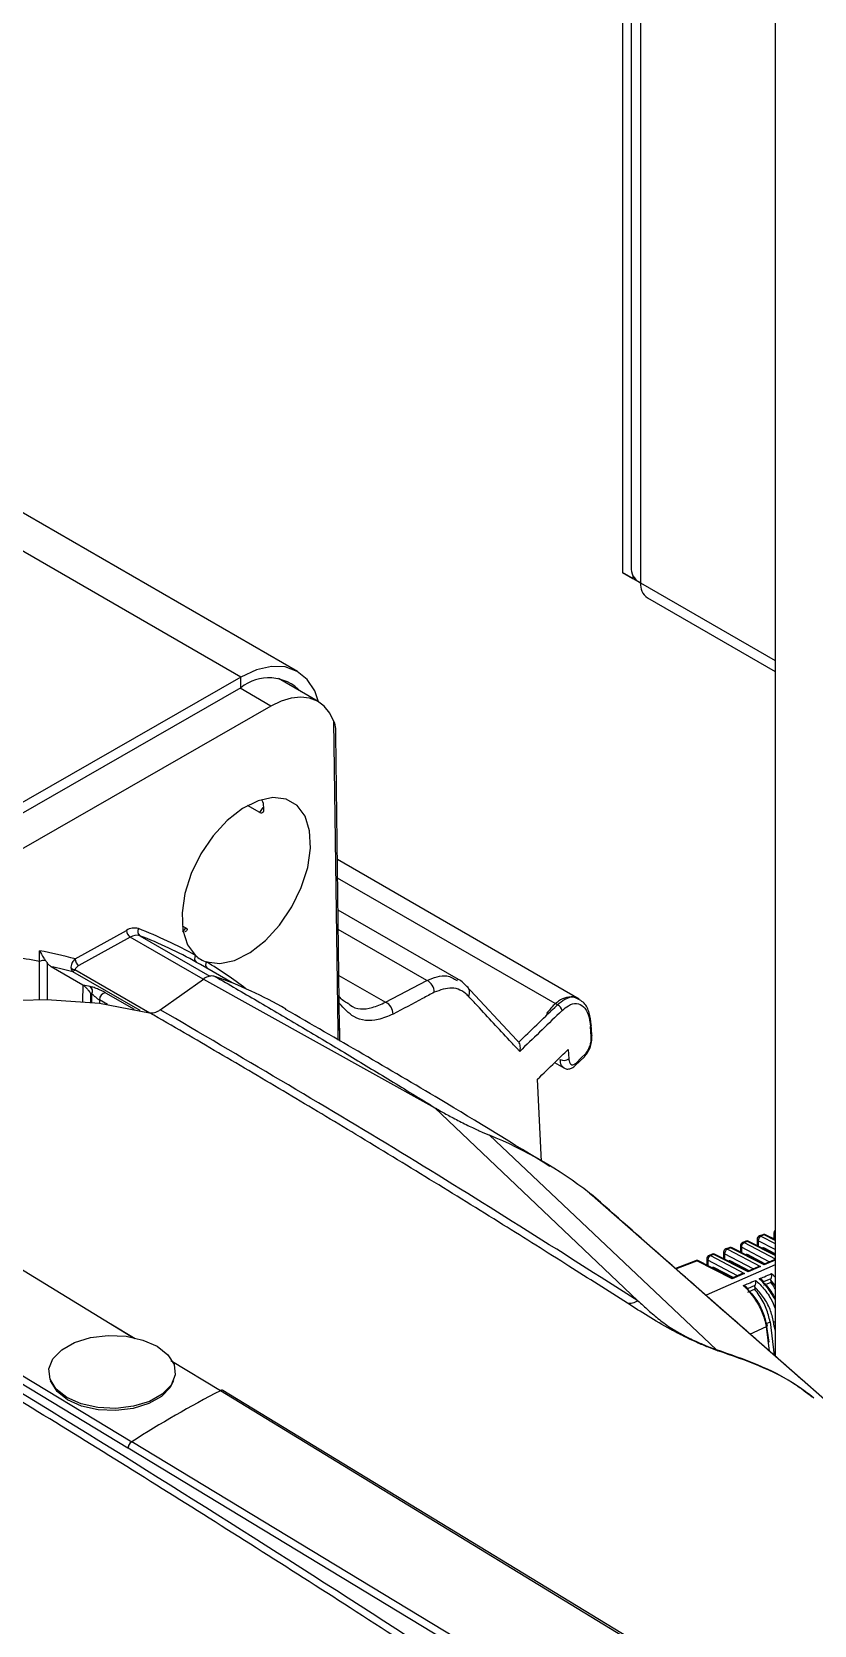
# Model space of a CAD drawing. Extents: x 7 to 135, y 3 to 97.
# Drawn here: x 98.612 to 100.761, y 11.696 to 16.074 of the extents above; entities that cross this region are included whole.
import ezdxf

# ---------------------------------------------------------------- set-up
doc = ezdxf.new("R2010")
doc.units = 0
doc.header["$MEASUREMENT"] = 0
doc.layers.add('OBJECT', color=7, linetype='CONTINUOUS')

msp = doc.modelspace()

# ---------------------------------------------------------------- linework, layer by layer
at = {"layer": 'OBJECT'}
for p, q in [((100.2841, 18.2631), (100.2841, 14.5598)), ((100.6532, 18.2719), (100.6532, 12.4351)), ((100.2346, 18.2345), (100.2346, 14.5884)), ((100.2577, 18.2479), (100.2577, 14.5966)), ((99.1861, 14.301), (97.8426, 15.0766)), ((99.342, 14.3162), (97.9985, 15.0918)), ((100.2346, 14.5884), (100.2629, 14.5721)), ((100.2841, 14.5598), (100.2346, 14.5884)), ((100.2629, 14.5793), (100.2629, 14.5721)), ((100.2629, 14.5721), (100.2841, 14.5598)), ((100.2841, 14.5598), (100.6532, 14.3468)), ((100.3027, 14.5186), (100.6532, 14.3163)), ((99.1861, 14.301), (98.5458, 13.9332)), ((99.186, 14.2716), (99.1861, 14.301)), ((99.3983, 14.234), (99.2893, 14.2969)), ((99.186, 14.2716), (98.5754, 13.9208)), ((99.2687, 14.2214), (99.1839, 14.2703)), ((99.2687, 14.2214), (98.5334, 13.799)), ((99.453, 13.3297), (99.4419, 14.1788)), ((99.4574, 13.3361), (99.4468, 14.142)), ((99.2385, 13.9286), (99.2047, 13.9482)), ((99.2385, 13.9286), (99.2478, 13.9431)), ((100.1156, 13.4161), (99.4513, 13.7996)), ((100.0554, 13.4004), (99.452, 13.7488)), ((99.7841, 13.4697), (99.4531, 13.6607)), ((99.0254, 13.6175), (99.035, 13.612)), ((98.7308, 13.5268), (98.872, 13.605)), ((98.8824, 13.5865), (98.7412, 13.5083)), ((99.0829, 13.4707), (98.8824, 13.5865)), ((98.9087, 13.5904), (99.1013, 13.4791)), ((99.0271, 13.5997), (99.035, 13.612)), ((99.6967, 13.4676), (99.4538, 13.6078)), ((98.6334, 13.5197), (98.6335, 13.5491)), ((98.6332, 13.4159), (98.6334, 13.5197)), ((98.6546, 13.5154), (98.6544, 13.4155)), ((98.7525, 13.4549), (98.6652, 13.5053)), ((98.9093, 13.3849), (98.7247, 13.4915)), ((98.7306, 13.4973), (98.936, 13.3787)), ((99.0753, 13.5109), (99.0646, 13.517)), ((99.1623, 13.4607), (99.0753, 13.5109)), ((98.7519, 13.4097), (98.7527, 13.4548)), ((98.7527, 13.4548), (98.7525, 13.4549)), ((98.9648, 13.387), (99.0834, 13.4711)), ((99.0834, 13.4711), (99.7193, 13.1177)), ((99.4555, 13.4815), (99.5836, 13.4075)), ((99.5836, 13.4075), (99.6967, 13.4676)), ((99.8036, 13.4539), (99.944, 13.3029)), ((98.7735, 13.4316), (98.7731, 13.4075)), ((98.7766, 13.4071), (98.777, 13.4308)), ((98.7979, 13.414), (98.7977, 13.4045)), ((98.8196, 13.4015), (98.7979, 13.414)), ((98.8146, 13.4336), (98.893, 13.3884)), ((99.4538, 13.3034), (99.453, 13.3297)), ((99.4582, 13.3008), (99.4576, 13.3362)), ((100.1486, 13.3133), (100.1467, 13.3408)), ((100.1497, 13.3183), (100.1479, 13.3458)), ((100.1487, 13.3459), (100.1487, 13.3453)), ((100.1503, 13.3115), (100.1504, 13.3176)), ((100.0851, 13.2777), (100.0866, 13.2524)), ((100.0478, 13.2416), (100.0729, 13.2271)), ((100.1044, 13.2333), (100.1296, 13.258)), ((100.0122, 12.9704), (100.001, 13.1961)), ((99.7193, 13.1177), (100.2766, 12.5873)), ((100.4918, 12.4533), (99.8689, 13.0421)), ((98.1475, 12.9398), (98.884, 12.4904)), ((100.1439, 12.8833), (100.1519, 12.8764)), ((100.7294, 12.368), (100.1439, 12.8833)), ((98.8761, 12.1824), (97.8836, 12.7837)), ((97.9006, 12.7973), (98.8866, 12.1999)), ((100.5731, 12.7509), (100.5644, 12.7475)), ((100.5772, 12.7504), (100.5685, 12.747)), ((100.5685, 12.747), (100.6532, 12.7026)), ((100.6532, 12.7118), (100.5772, 12.7504)), ((100.6532, 12.7139), (100.5812, 12.7505)), ((100.6041, 12.756), (100.6041, 12.7389)), ((100.6532, 12.7278), (100.607, 12.752)), ((100.607, 12.752), (100.607, 12.7374)), ((100.6193, 12.7687), (100.6105, 12.7654)), ((100.6234, 12.7682), (100.6146, 12.7648)), ((100.6146, 12.7648), (100.6532, 12.7446)), ((100.6532, 12.7531), (100.6234, 12.7682)), ((100.6532, 12.7552), (100.6274, 12.7683)), ((100.6503, 12.7739), (100.6502, 12.7567)), ((100.6532, 12.7715), (100.6531, 12.7698)), ((100.6532, 12.7698), (100.6531, 12.7698)), ((100.6531, 12.7698), (100.6531, 12.7553)), ((100.4346, 12.6974), (100.3795, 12.6761)), ((100.3811, 12.6746), (100.4387, 12.6969)), ((100.5357, 12.6476), (100.4387, 12.6969)), ((100.5355, 12.6498), (100.4427, 12.697)), ((100.4657, 12.7026), (100.4657, 12.6853)), ((100.5497, 12.656), (100.4686, 12.6985)), ((100.4686, 12.6985), (100.4686, 12.6838)), ((100.4808, 12.7152), (100.4721, 12.7119)), ((100.4849, 12.7147), (100.4762, 12.7114)), ((100.4762, 12.7114), (100.5697, 12.6624)), ((100.5795, 12.6666), (100.4849, 12.7147)), ((100.5793, 12.6689), (100.4889, 12.7148)), ((100.5119, 12.7204), (100.5119, 12.7032)), ((100.5935, 12.675), (100.5147, 12.7163)), ((100.5147, 12.7163), (100.5147, 12.7017)), ((100.5269, 12.7331), (100.5183, 12.7297)), ((100.531, 12.7325), (100.5224, 12.7292)), ((100.5224, 12.7292), (100.6135, 12.6814)), ((100.5275, 12.6967), (100.5258, 12.6961)), ((100.5315, 12.6962), (100.5282, 12.6949)), ((100.6233, 12.6857), (100.531, 12.7325)), ((100.5817, 12.6699), (100.5315, 12.6962)), ((100.6232, 12.6879), (100.5351, 12.7327)), ((100.558, 12.7382), (100.558, 12.721)), ((100.6373, 12.694), (100.5609, 12.7342)), ((100.5609, 12.7342), (100.5609, 12.7196)), ((100.5736, 12.7145), (100.572, 12.7139)), ((100.5777, 12.714), (100.5743, 12.7127)), ((100.6255, 12.6889), (100.5777, 12.714)), ((100.6197, 12.7324), (100.6181, 12.7317)), ((100.6238, 12.7318), (100.6205, 12.7306)), ((100.6486, 12.6989), (100.6232, 12.6879)), ((100.6532, 12.6986), (100.6233, 12.6857)), ((100.6532, 12.7164), (100.6238, 12.7318)), ((100.6532, 12.6864), (100.4639, 12.6027)), ((100.4813, 12.6789), (100.4796, 12.6782)), ((100.4854, 12.6784), (100.482, 12.677)), ((100.5378, 12.6509), (100.4854, 12.6784)), ((100.5609, 12.6609), (100.5355, 12.6498)), ((100.5697, 12.6624), (100.5357, 12.6476)), ((100.6048, 12.6799), (100.5793, 12.6689)), ((100.6135, 12.6814), (100.5795, 12.6666)), ((100.598, 12.629), (100.5775, 12.6202)), ((100.5975, 12.6188), (100.5775, 12.6101)), ((100.5975, 12.6254), (100.5975, 12.6188)), ((100.6419, 12.6477), (100.6213, 12.6389)), ((100.6413, 12.6378), (100.6214, 12.6291)), ((100.6413, 12.644), (100.6413, 12.6378)), ((100.6532, 12.6296), (100.6413, 12.644)), ((100.2766, 12.5873), (100.2766, 12.5873)), ((100.4639, 12.6027), (100.4632, 12.6023)), ((98.8287, 12.5241), (98.8955, 12.4834)), ((100.6278, 12.5238), (100.6397, 12.5295)), ((100.6397, 12.5295), (100.6508, 12.4372)), ((100.5842, 12.4958), (100.6294, 12.5162)), ((100.6378, 12.4487), (100.6294, 12.5162)), ((100.4918, 12.4533), (100.4964, 12.4497)), ((98.9938, 12.4234), (99.1299, 12.3403)), ((98.9938, 12.4234), (99.1299, 12.3403)), ((98.6648, 12.3644), (98.6637, 12.3675)), ((100.8355, 12.2748), (100.7274, 12.3698)), ((99.1299, 12.3403), (102.1244, 10.5148)), ((98.8763, 12.1823), (98.8761, 12.1824)), ((101.8818, 10.3631), (98.8763, 12.1823)), ((101.8921, 10.3807), (98.8866, 12.1999))]:
    msp.add_line(p, q, dxfattribs=at)
at = {"layer": 'OBJECT', "flags": 128}
for points in [[(99.3998, 14.2331), (99.3891, 14.2629), (99.3685, 14.2945), (99.3411, 14.3167), (99.3078, 14.3288), (99.2699, 14.3301), (99.2288, 14.3207), (99.1861, 14.301)], [(99.4419, 14.1788), (99.4306, 14.2022), (99.4154, 14.2211), (99.3967, 14.2348), (99.375, 14.2433), (99.3507, 14.2461), (99.3245, 14.2434), (99.2969, 14.235), (99.2687, 14.2214)], [(99.0919, 13.5184), (99.1283, 13.5139), (99.169, 13.5227), (99.2115, 13.5442), (99.2534, 13.5772), (99.2923, 13.6198), (99.3259, 13.6694), (99.3522, 13.7233), (99.3697, 13.7782), (99.3775, 13.8311), (99.375, 13.8787), (99.3624, 13.9185), (99.3405, 13.948), (99.3104, 13.9655), (99.274, 13.97), (99.2334, 13.9613), (99.1909, 13.9399), (99.149, 13.907), (99.1101, 13.8645), (99.0765, 13.8149), (99.0501, 13.761), (99.0325, 13.7061), (99.0247, 13.6532), (99.0271, 13.6055), (99.0396, 13.5657), (99.0615, 13.5361)], [(97.7534, 13.1959), (97.8693, 13.2485), (98.0323, 13.3111), (98.1931, 13.3593), (98.3507, 13.3928), (98.5045, 13.4116), (98.6536, 13.4155), (98.7975, 13.4046), (98.9353, 13.3788)], [(100.1068, 13.2406), (100.122, 13.2554), (100.1321, 13.2652)], [(100.6293, 12.5223), (100.6305, 12.5218), (100.6313, 12.5212), (100.6319, 12.5204), (100.6321, 12.5196), (100.6319, 12.5188), (100.6314, 12.5179), (100.6306, 12.5171), (100.6294, 12.5162)], [(98.6621, 12.3716), (98.6591, 12.4001), (98.6702, 12.428), (98.6943, 12.4529), (98.7297, 12.4729), (98.7734, 12.4863), (98.8219, 12.492), (98.8712, 12.4897), (98.9173, 12.4794), (98.9566, 12.4621), (98.9859, 12.439), (99.0027, 12.4121), (99.0057, 12.3836), (98.9946, 12.3558), (98.9704, 12.3309), (98.9351, 12.3109), (98.8914, 12.2975), (98.8429, 12.2917), (98.7936, 12.294), (98.7474, 12.3043), (98.7081, 12.3217), (98.6789, 12.3447), (98.6621, 12.3716)], [(99.0011, 12.3675), (98.9921, 12.3488), (98.9683, 12.3243), (98.9335, 12.3046), (98.8905, 12.2914), (98.8428, 12.2857), (98.7942, 12.288), (98.7487, 12.2981), (98.7101, 12.3152), (98.6813, 12.3379), (98.6648, 12.3644)], [(102.1314, 10.5152), (100.6458, 11.4208), (99.1369, 12.3408)]]:
    msp.add_lwpolyline(points, dxfattribs=at)
at = {"layer": 'OBJECT'}
for centre, radius, start, end in [((100.3028, 14.6011), 0.0453, 185.6948, 245.6253), ((100.3282, 14.555), 0.0444, 173.7012, 234.9867), ((99.263, 14.1766), 0.1223, 43.5465, 129.0371), ((98.8936, 13.5719), 0.0396, 73.4959, 123.1605), ((98.8946, 13.6056), 0.0227, 181.4387, 237.2486), ((98.8997, 13.56), 0.0316, 73.4959, 123.1605), ((98.9174, 13.6022), 0.0147, 148.6311, 233.5855), ((98.4803, 12.5038), 1.1847, 60.6206, 69), ((98.4859, 12.4891), 1.1796, 60.6206, 69), ((98.3826, 12.2429), 1.3012, 78.8843, 85.4225), ((98.4062, 12.3347), 1.2355, 74.7659, 79.3991), ((99.0729, 13.5282), 0.0139, 145.0716, 233.6375), ((99.1181, 13.5983), 0.0841, 227.6544, 251.8412), ((98.6441, 13.4987), 0.0235, 74.6511, 116.9684), ((98.4184, 12.3083), 1.2222, 75.4856, 78.3469), ((98.7316, 13.5145), 0.0173, 226.1949, 266.7106), ((98.7535, 13.5273), 0.0227, 181.4387, 237.2486), ((99.1035, 13.5103), 0.0142, 145.1133, 223.3634), ((98.4801, 12.5051), 1.1836, 52.543, 58.8785), ((98.7633, 13.4381), 0.0155, 331.8398, 53.9783), ((98.7207, 12.3681), 1.1785, 60.0258, 70.4603), ((99.6815, 13.4353), 0.0357, 359.1469, 64.7855), ((99.7906, 13.4339), 0.0239, 333.5621, 56.7744), ((98.8168, 13.4148), 0.0189, 96.6137, 182.431), ((99.5682, 13.3752), 0.0358, 359.3951, 64.5371), ((100.049, 13.382), 0.0195, 8.0228, 70.5577), ((99.4498, 13.3366), 0.00756, 294.5984, 355.7973), ((100.1429, 13.3452), 0.00584, 310.019, 0.3317), ((100.1452, 13.3176), 0.00554, 308.8525, 8.7407), ((100.1233, 13.2641), 0.00884, 315.9295, 6.8866), ((100.0726, 13.2713), 0.0235, 246.145, 306.4263), ((100.098, 13.2395), 0.00884, 315.9498, 6.9354), ((99.4278, 11.9609), 1.1677, 52.1797, 67.8095), ((100.568, 12.7382), 0.01, 111.1246, 179.9378), ((100.5751, 12.7344), 0.0143, 117.6771, 180.885), ((100.5659, 12.7431), 0.00472, 56.7996, 108.747), ((100.5767, 12.7416), 0.01, 63.0684, 111.1246), ((100.5746, 12.7464), 0.00472, 56.7996, 108.747), ((100.5793, 12.7463), 0.00461, 65.6275, 117.4367), ((100.6141, 12.756), 0.01, 111.1246, 179.9378), ((100.6091, 12.7565), 0.00496, 185.3169, 245.3236), ((100.6212, 12.7522), 0.0143, 117.6771, 180.885), ((100.612, 12.7609), 0.00472, 56.7996, 108.747), ((100.6229, 12.7594), 0.01, 63.0684, 111.1246), ((100.6208, 12.7643), 0.00472, 56.7996, 108.747), ((100.6255, 12.7641), 0.00461, 65.6275, 117.4367), ((100.6603, 12.7738), 0.01, 134.9564, 179.9378), ((100.6552, 12.7743), 0.00496, 185.3169, 245.3236), ((100.4382, 12.6881), 0.01, 63.0684, 111.1246), ((100.4361, 12.6929), 0.00472, 56.7996, 108.747), ((100.4408, 12.6928), 0.00461, 65.6275, 117.4367), ((100.4757, 12.7026), 0.01, 111.1246, 179.9378), ((100.4707, 12.703), 0.00496, 185.3169, 245.3236), ((100.4829, 12.6987), 0.0143, 117.6771, 180.885), ((100.4737, 12.7074), 0.00472, 56.7996, 108.747), ((100.4844, 12.7059), 0.01, 63.0684, 111.1246), ((100.4823, 12.7108), 0.00472, 56.7996, 108.747), ((100.487, 12.7106), 0.00461, 65.6275, 117.4367), ((100.5219, 12.7204), 0.01, 111.1246, 179.9378), ((100.5168, 12.7209), 0.00496, 185.3169, 245.3236), ((100.529, 12.7166), 0.0143, 117.6771, 180.885), ((100.5198, 12.7252), 0.00472, 56.7996, 108.747), ((100.5305, 12.7237), 0.01, 63.0684, 111.1246), ((100.5285, 12.7286), 0.00472, 56.7996, 108.747), ((100.5332, 12.7284), 0.00461, 65.6275, 117.4367), ((100.5629, 12.7387), 0.00496, 185.3169, 245.3236), ((100.6532, 12.5432), 0.0142, 253.8805, 269.813), ((100.5947, 9.5219), 3.1763, 117.4627, 122.5319), ((99.1337, 12.3346), 0.00689, 61.8748, 123.9467), ((98.9002, 12.1799), 0.0242, 124.2146, 173.9672)]:
    msp.add_arc(centre, radius, start, end, dxfattribs=at)
for centre, major_axis, ratio, start_param, end_param in [((97.3842, 10.4343), (1.723, 2.8849), 0.56729, 0.187217, 0.197493), ((97.3948, 10.428), (1.7155, 2.8719), 0.567245, 0.187253, 0.189068), ((100.5319, 12.6877), (-0.00491, 0.00879), 0.569992, 5.564909, 6.202409), ((100.5781, 12.7055), (-0.00491, 0.00879), 0.569992, 5.564909, 6.202409), ((100.6242, 12.7234), (-0.00491, 0.00879), 0.569992, 5.564909, 6.202409), ((100.6568, 12.6916), (0.014, -0.0005), 0.628576, 1.856433, 2.221475), ((100.4858, 12.6699), (-0.00491, 0.00879), 0.569992, 5.564909, 6.202409), ((100.5692, 12.6536), (0.014, -0.0005), 0.628576, 1.558347, 2.221475), ((100.579, 12.6578), (0.0003, 0.011), 0.034909, 5.63648, 6.266762), ((100.613, 12.6726), (0.014, -0.0005), 0.628576, 1.558347, 2.221475), ((100.6228, 12.6769), (0.0003, 0.011), 0.034909, 5.63648, 6.266762), ((100.5352, 12.6388), (0.0003, 0.011), 0.034909, 5.63648, 6.266762), ((99.1111, 13.0231), (-1.0922, 1.93), 0.573045, 4.1246, 4.149388), ((99.1038, 13.0206), (-1.1209, 1.9127), 0.583121, 4.125822, 4.137769)]:
    msp.add_ellipse(centre, major_axis=major_axis, ratio=ratio, start_param=start_param, end_param=end_param, dxfattribs=at)
for points, knots in [([(99.4419, 14.1788), (99.4437, 14.1726), (99.447, 14.1612), (99.4465, 14.1479), (99.4463, 14.142)], [0, 0, 0, 0, 0.55129, 1, 1, 1, 1]), ([(99.2486, 13.9376), (99.2485, 13.9358), (99.2484, 13.932), (99.2461, 13.9285), (99.2431, 13.9273), (99.2406, 13.9276), (99.2391, 13.9284), (99.2385, 13.9286)], [0, 0, 0, 0, 0.28148, 0.57423, 0.761429, 0.916579, 1, 1, 1, 1]), ([(99.2439, 13.963), (99.2445, 13.9617), (99.2478, 13.9547), (99.2482, 13.9453), (99.2486, 13.9376)], [0, 0, 0, 0, 0.187335, 1, 1, 1, 1]), ([(99.035, 13.612), (99.0359, 13.6114), (99.0376, 13.6102), (99.0387, 13.6078), (99.0384, 13.605), (99.036, 13.6024), (99.0332, 13.6012), (99.0319, 13.6006)], [0, 0, 0, 0, 0.154082, 0.307601, 0.513206, 0.775279, 1, 1, 1, 1]), ([(98.6335, 13.5491), (98.6335, 13.5491), (98.6363, 13.543), (98.6414, 13.5342), (98.6486, 13.5239), (98.6503, 13.5214)], [0, 0, 0, 0, 0.006104, 0.762606, 1, 1, 1, 1]), ([(98.6503, 13.5214), (98.6512, 13.5201), (98.6526, 13.5181), (98.6541, 13.5161), (98.6546, 13.5154)], [0, 0, 0, 0, 0.6247668, 1, 1, 1, 1]), ([(98.6652, 13.5053), (98.6631, 13.5067), (98.6593, 13.5094), (98.6561, 13.5135), (98.6546, 13.5154)], [0, 0, 0, 0, 0.553559, 1, 1, 1, 1]), ([(98.7308, 13.5268), (98.7292, 13.5251), (98.7247, 13.5204), (98.7205, 13.5125), (98.7193, 13.5058), (98.7196, 13.5028), (98.7197, 13.502)], [0, 0, 0, 0, 0.2230312, 0.6321597, 0.9145499, 1, 1, 1, 1]), ([(98.7197, 13.502), (98.7202, 13.4996), (98.7208, 13.4968), (98.7223, 13.4942), (98.723, 13.4931), (98.7238, 13.4923), (98.7242, 13.4919), (98.7244, 13.4917), (98.7245, 13.4916), (98.7246, 13.4916), (98.7246, 13.4915), (98.7246, 13.4915), (98.7247, 13.4915)], [0, 0, 0, 0, 0.525285, 0.614049, 0.794902, 0.889598, 0.94036, 0.96775, 0.982555, 0.98791, 0.989059, 1, 1, 1, 1]), ([(98.7306, 13.4973), (98.7293, 13.4956), (98.7278, 13.4938), (98.7263, 13.4924), (98.7257, 13.4919), (98.7252, 13.4917), (98.7249, 13.4916), (98.7248, 13.4915), (98.7248, 13.4915), (98.7247, 13.4915), (98.7247, 13.4915), (98.7247, 13.4915), (98.7247, 13.4915)], [0, 0, 0, 0, 0.526694, 0.61402, 0.795111, 0.88981, 0.940526, 0.967866, 0.982633, 0.987909, 0.989065, 1, 1, 1, 1]), ([(98.7412, 13.5083), (98.738, 13.5062), (98.7335, 13.5032), (98.731, 13.4991), (98.7307, 13.4976), (98.7306, 13.4973)], [0, 0, 0, 0, 0.651997, 0.922733, 1, 1, 1, 1]), ([(98.7527, 13.4548), (98.7533, 13.4544), (98.7547, 13.4535), (98.7575, 13.4511), (98.7617, 13.4472), (98.7679, 13.4401), (98.7716, 13.4348), (98.7735, 13.4316), (98.7735, 13.4316)], [0, 0, 0, 0, 0.066975, 0.149663, 0.280169, 0.529299, 0.995554, 1, 1, 1, 1]), ([(98.8146, 13.4336), (98.814, 13.434), (98.8109, 13.4357), (98.8044, 13.4391), (98.7939, 13.4437), (98.7821, 13.4482), (98.7757, 13.4498), (98.7724, 13.4507)], [0, 0, 0, 0, 0.052631, 0.24013, 0.426923, 0.706347, 1, 1, 1, 1]), ([(99.1148, 13.4787), (99.1108, 13.4794), (99.1028, 13.4809), (99.0914, 13.4765), (99.085, 13.4722), (99.0834, 13.4711)], [0, 0, 0, 0, 0.425022, 0.850044, 1, 1, 1, 1]), ([(99.1148, 13.4787), (99.1535, 13.4563), (99.2344, 13.4094), (99.3552, 13.3381), (99.4772, 13.2652), (99.5985, 13.1918), (99.6786, 13.1427), (99.7193, 13.1177)], [0, 0, 0, 0, 0.187144, 0.391348, 0.595125, 0.793954, 1, 1, 1, 1]), ([(99.6967, 13.4676), (99.7159, 13.4752), (99.7466, 13.4875), (99.771, 13.4726), (99.7802, 13.467)], [0, 0, 0, 0, 0.622801, 1, 1, 1, 1]), ([(99.8119, 13.4233), (99.8105, 13.4247), (99.7972, 13.4382), (99.7669, 13.4531), (99.7337, 13.4409), (99.7172, 13.4348)], [0, 0, 0, 0, 0.055698, 0.528179, 1, 1, 1, 1]), ([(99.8081, 13.4498), (99.8007, 13.4578), (99.7926, 13.4668), (99.7819, 13.4704), (99.7808, 13.4708)], [0, 0, 0, 0, 0.898778, 1, 1, 1, 1]), ([(98.777, 13.4308), (98.7786, 13.4292), (98.7816, 13.4262), (98.7873, 13.4214), (98.7921, 13.4178), (98.7951, 13.4157), (98.7968, 13.4146), (98.7976, 13.4142), (98.7979, 13.414)], [0, 0, 0, 0, 0.3294983, 0.6234989, 0.7988947, 0.9017915, 0.957376, 1, 1, 1, 1]), ([(99.4801, 13.4045), (99.4759, 13.4063), (99.4677, 13.41), (99.46, 13.4191), (99.4562, 13.4235)], [0, 0, 0, 0, 0.5079449, 1, 1, 1, 1]), ([(99.604, 13.3748), (99.5903, 13.3691), (99.5531, 13.3534), (99.4997, 13.3575), (99.4693, 13.3906), (99.4565, 13.4047)], [0, 0, 0, 0, 0.2520661, 0.683949, 1, 1, 1, 1]), ([(99.4795, 13.406), (99.4816, 13.4039), (99.5004, 13.3858), (99.5377, 13.3878), (99.5712, 13.4022), (99.5836, 13.4075)], [0, 0, 0, 0, 0.073832, 0.658233, 1, 1, 1, 1]), ([(99.7172, 13.4348), (99.7065, 13.4291), (99.669, 13.4091), (99.6311, 13.3891), (99.604, 13.3748)], [0, 0, 0, 0, 0.283443, 1, 1, 1, 1]), ([(99.9519, 13.2725), (99.9499, 13.2747), (99.9407, 13.2848), (99.9025, 13.3262), (99.8579, 13.3742), (99.8199, 13.4148), (99.8119, 13.4233)], [0, 0, 0, 0, 0.044596, 0.202193, 0.832595, 1, 1, 1, 1]), ([(99.9495, 13.2982), (99.9824, 13.3299), (100.0177, 13.3639), (100.053, 13.398), (100.0554, 13.4004)], [0, 0, 0, 0, 0.930024, 1, 1, 1, 1]), ([(100.1165, 13.4141), (100.1145, 13.4157), (100.1063, 13.4227), (100.0866, 13.4233), (100.0633, 13.4149), (100.0429, 13.3985), (100.0309, 13.3829), (100.0258, 13.3762)], [0, 0, 0, 0, 0.077274, 0.320258, 0.553539, 0.808784, 1, 1, 1, 1]), ([(100.1162, 13.4139), (100.1113, 13.4168), (100.0996, 13.4239), (100.0778, 13.4181), (100.0622, 13.4057), (100.0554, 13.4004)], [0, 0, 0, 0, 0.283432, 0.691316, 1, 1, 1, 1]), ([(100.0683, 13.3847), (100.0742, 13.3897), (100.0878, 13.4012), (100.1087, 13.406), (100.1277, 13.3974), (100.1417, 13.3756), (100.145, 13.3524), (100.1467, 13.3408)], [0, 0, 0, 0, 0.161508, 0.374623, 0.583393, 0.791695, 1, 1, 1, 1]), ([(100.1486, 13.3452), (100.1471, 13.3566), (100.144, 13.3801), (100.1328, 13.4036), (100.1208, 13.4113), (100.1165, 13.4141)], [0, 0, 0, 0, 0.379453, 0.781448, 1, 1, 1, 1]), ([(98.9353, 13.3788), (98.9376, 13.3784), (98.944, 13.3775), (98.9543, 13.3803), (98.9619, 13.3852), (98.9648, 13.387)], [0, 0, 0, 0, 0.263884, 0.723096, 1, 1, 1, 1]), ([(100.2481, 12.5803), (100.1945, 12.6145), (100.0807, 12.687), (99.8996, 12.8006), (99.7046, 12.9212), (99.5073, 13.0413), (99.3141, 13.1571), (99.1251, 13.2687), (98.9986, 13.3421), (98.9353, 13.3788)], [0, 0, 0, 0, 0.124105, 0.263212, 0.41732, 0.571428, 0.714286, 0.857143, 1, 1, 1, 1]), ([(100.2766, 12.5873), (100.0604, 12.7245), (99.6278, 12.9989), (99.1858, 13.2576), (98.9648, 13.387)], [0, 0, 0, 0, 0.500002, 1, 1, 1, 1]), ([(100.035, 12.9565), (99.9346, 13.0182), (99.6948, 13.1656), (99.4508, 13.3062), (99.3089, 13.3879)], [0, 0, 0, 0, 0.418467, 1, 1, 1, 1]), ([(100.0683, 13.3847), (100.0658, 13.3824), (100.0271, 13.3449), (99.9883, 13.3075), (99.9519, 13.2725)], [0, 0, 0, 0, 0.0637331, 1, 1, 1, 1]), ([(100.1295, 13.2582), (100.1323, 13.2612), (100.139, 13.2685), (100.146, 13.2843), (100.1504, 13.3002), (100.1503, 13.3086), (100.1503, 13.3115)], [0, 0, 0, 0, 0.232321, 0.5625709, 0.8465928, 1, 1, 1, 1]), ([(100.1321, 13.2652), (100.1336, 13.2669), (100.1372, 13.2708), (100.1422, 13.2799), (100.1463, 13.2911), (100.1487, 13.3029), (100.1487, 13.3098), (100.1486, 13.3133)], [0, 0, 0, 0, 0.160433, 0.37763, 0.58808, 0.793923, 1, 1, 1, 1]), ([(99.944, 13.3029), (99.946, 13.3015), (99.9481, 13.3), (99.9494, 13.2983), (99.9495, 13.2982)], [0, 0, 0, 0, 0.9161104, 1, 1, 1, 1]), ([(99.9519, 13.2725), (99.9519, 13.2726), (99.9525, 13.2743), (99.9537, 13.279), (99.9539, 13.2861), (99.9524, 13.2934), (99.9504, 13.2966), (99.9495, 13.2982)], [0, 0, 0, 0, 0.008355, 0.186424, 0.481886, 0.747032, 1, 1, 1, 1]), ([(100.001, 13.1961), (100.017, 13.2117), (100.045, 13.2389), (100.073, 13.2661), (100.0851, 13.2777)], [0, 0, 0, 0, 0.571195, 1, 1, 1, 1]), ([(100.073, 13.2277), (100.0713, 13.2288), (100.0672, 13.2314), (100.0641, 13.2397), (100.0634, 13.247), (100.0631, 13.2498)], [0, 0, 0, 0, 0.308404, 0.732586, 1, 1, 1, 1]), ([(100.073, 13.2277), (100.0742, 13.2268), (100.0783, 13.2239), (100.087, 13.2237), (100.0966, 13.2267), (100.1016, 13.231), (100.1043, 13.2333)], [0, 0, 0, 0, 0.12737, 0.424329, 0.691247, 1, 1, 1, 1]), ([(100.0866, 13.2524), (100.0868, 13.2504), (100.0874, 13.2452), (100.09, 13.239), (100.0946, 13.2353), (100.1005, 13.2354), (100.1047, 13.2389), (100.1068, 13.2406)], [0, 0, 0, 0, 0.131882, 0.340992, 0.557149, 0.778709, 1, 1, 1, 1]), ([(99.7193, 13.1177), (99.7221, 13.116), (99.7292, 13.1118), (99.7466, 13.1018), (99.7744, 13.0867), (99.8093, 13.0692), (99.8434, 13.053), (99.8601, 13.0459), (99.8689, 13.0421)], [0, 0, 0, 0, 0.061294, 0.157977, 0.353025, 0.568965, 0.7756, 1, 1, 1, 1]), ([(101.5813, 10.3231), (101.417, 10.4395), (101.0827, 10.6764), (100.5717, 11.0274), (100.0433, 11.3819), (99.513, 11.7278), (98.9855, 12.0628), (98.4652, 12.384), (97.9411, 12.6991), (97.5904, 12.9023), (97.4144, 13.0042)], [0, 0, 0, 0, 0.118989, 0.241992, 0.369009, 0.500039, 0.623805, 0.748387, 0.873785, 1, 1, 1, 1]), ([(97.4243, 13.0219), (97.773, 12.8182), (98.4702, 12.411), (99.5141, 11.7548), (100.5556, 11.0691), (101.2469, 10.583), (101.5924, 10.3399)], [0, 0, 0, 0, 0.25003, 0.5000579, 0.7500548, 1, 1, 1, 1]), ([(100.7294, 12.368), (100.6658, 12.424), (100.5381, 12.5364), (100.3481, 12.7036), (100.215, 12.8211), (100.1486, 12.8798)], [0, 0, 0, 0, 0.332263, 0.666681, 1, 1, 1, 1]), ([(100.6098, 12.6475), (100.6145, 12.6495), (100.6258, 12.6543), (100.6372, 12.6591), (100.6438, 12.6619)], [0, 0, 0, 0, 0.412528, 1, 1, 1, 1]), ([(100.6438, 12.6619), (100.6438, 12.6619), (100.6439, 12.6609), (100.6438, 12.6585), (100.6434, 12.6547), (100.6427, 12.6509), (100.6422, 12.6488), (100.6419, 12.6477)], [0, 0, 0, 0, 0.00806, 0.282725, 0.593802, 0.796123, 1, 1, 1, 1]), ([(100.6438, 12.6619), (100.6457, 12.6604), (100.6489, 12.6576), (100.6519, 12.6544), (100.6532, 12.653)], [0, 0, 0, 0, 0.570845, 1, 1, 1, 1]), ([(100.5658, 12.6289), (100.5705, 12.6309), (100.5819, 12.6357), (100.5932, 12.6405), (100.5999, 12.6433)], [0, 0, 0, 0, 0.412557, 1, 1, 1, 1]), ([(100.6294, 12.5162), (100.6283, 12.5223), (100.6246, 12.5405), (100.6119, 12.572), (100.5921, 12.6026), (100.5757, 12.6203), (100.5677, 12.6273), (100.5658, 12.6289)], [0, 0, 0, 0, 0.147376, 0.444496, 0.741154, 0.940222, 1, 1, 1, 1]), ([(100.5775, 12.6202), (100.5772, 12.621), (100.5767, 12.6229), (100.574, 12.6255), (100.5703, 12.6276), (100.5672, 12.6286), (100.5659, 12.6289), (100.5658, 12.6289)], [0, 0, 0, 0, 0.1927916, 0.4296456, 0.749305, 0.9922555, 1, 1, 1, 1]), ([(100.5775, 12.6191), (100.5855, 12.6105), (100.6013, 12.5932), (100.6204, 12.5585), (100.6262, 12.5348), (100.6293, 12.5223)], [0, 0, 0, 0, 0.320862, 0.641681, 1, 1, 1, 1]), ([(100.5975, 12.6254), (100.5976, 12.6265), (100.5977, 12.6276), (100.598, 12.6289), (100.598, 12.629)], [0, 0, 0, 0, 0.9040593, 1, 1, 1, 1]), ([(100.6493, 12.5296), (100.6466, 12.5409), (100.6411, 12.5634), (100.6226, 12.598), (100.606, 12.6162), (100.5975, 12.6254)], [0, 0, 0, 0, 0.327832, 0.655734, 1, 1, 1, 1]), ([(100.6397, 12.5295), (100.6368, 12.5418), (100.6308, 12.5663), (100.6142, 12.5973), (100.6017, 12.6133), (100.5975, 12.6188)], [0, 0, 0, 0, 0.396562, 0.793191, 1, 1, 1, 1]), ([(100.5999, 12.6433), (100.5999, 12.6433), (100.5999, 12.6423), (100.5999, 12.6398), (100.5995, 12.6359), (100.5988, 12.6321), (100.5983, 12.63), (100.598, 12.629)], [0, 0, 0, 0, 0.0079767, 0.2990998, 0.6029168, 0.8007023, 1, 1, 1, 1]), ([(100.5999, 12.6433), (100.6018, 12.6417), (100.6082, 12.6362), (100.6232, 12.6206), (100.6413, 12.5961), (100.6497, 12.575), (100.6532, 12.5661)], [0, 0, 0, 0, 0.082826, 0.289376, 0.702576, 1, 1, 1, 1]), ([(100.6532, 12.5914), (100.6464, 12.6029), (100.6353, 12.6219), (100.6192, 12.6391), (100.6116, 12.6459), (100.6098, 12.6475)], [0, 0, 0, 0, 0.539481, 0.890793, 1, 1, 1, 1]), ([(100.6213, 12.6389), (100.621, 12.6397), (100.6205, 12.6416), (100.6177, 12.6443), (100.614, 12.6463), (100.6111, 12.6472), (100.6098, 12.6475), (100.6098, 12.6475)], [0, 0, 0, 0, 0.1971881, 0.4407964, 0.7689193, 0.9921879, 1, 1, 1, 1]), ([(100.6214, 12.6377), (100.6295, 12.6291), (100.6419, 12.6159), (100.6503, 12.599), (100.6532, 12.5932)], [0, 0, 0, 0, 0.6550645, 1, 1, 1, 1]), ([(100.6413, 12.644), (100.6414, 12.645), (100.6415, 12.6463), (100.6419, 12.6475), (100.6419, 12.6477)], [0, 0, 0, 0, 0.873708, 1, 1, 1, 1]), ([(100.6532, 12.6203), (100.6516, 12.6231), (100.6482, 12.6294), (100.6438, 12.6348), (100.6413, 12.6378)], [0, 0, 0, 0, 0.452675, 1, 1, 1, 1]), ([(100.2766, 12.5873), (100.2715, 12.5845), (100.2612, 12.579), (100.2525, 12.5799), (100.2481, 12.5803)], [0, 0, 0, 0, 0.499994, 1, 1, 1, 1]), ([(100.4964, 12.4497), (100.4881, 12.4527), (100.4714, 12.4585), (100.4383, 12.4726), (100.4026, 12.4894), (100.3554, 12.5142), (100.3032, 12.5452), (100.2665, 12.5686), (100.2481, 12.5803)], [0, 0, 0, 0, 0.125023, 0.25026, 0.372599, 0.500557, 0.75017, 1, 1, 1, 1]), ([(100.2767, 12.5873), (100.2861, 12.5786), (100.3051, 12.5613), (100.3343, 12.5359), (100.3659, 12.5127), (100.396, 12.4955), (100.4186, 12.484), (100.4347, 12.4763), (100.4513, 12.4689), (100.467, 12.4623), (100.4812, 12.4568), (100.4886, 12.4543), (100.4918, 12.4533)], [0, 0, 0, 0, 0.167654, 0.336418, 0.499288, 0.624454, 0.681334, 0.749951, 0.805261, 0.875044, 0.945879, 1, 1, 1, 1]), ([(100.4918, 12.4533), (100.5676, 12.4272), (100.6616, 12.3948), (100.7399, 12.3351), (100.755, 12.3236)], [0, 0, 0, 0, 0.807224, 1, 1, 1, 1]), ([(100.7597, 12.3201), (100.7446, 12.3316), (100.6664, 12.3912), (100.5724, 12.4236), (100.4964, 12.4497)], [0, 0, 0, 0, 0.192308, 1, 1, 1, 1]), ([(99.1369, 12.3408), (99.1369, 12.3408), (99.1361, 12.3415), (99.1337, 12.3418), (99.1311, 12.3408), (99.1299, 12.3403)], [0, 0, 0, 0, 0.000875, 0.518261, 1, 1, 1, 1])]:
    msp.add_open_spline(points, degree=3, knots=knots, dxfattribs=at)
msp.add_open_spline([(98.8763, 12.1823), (98.8765, 12.1839), (98.8769, 12.1871), (98.8793, 12.1923), (98.8826, 12.1969), (98.8853, 12.1989), (98.8866, 12.1999)], degree=3, dxfattribs=at)

doc.saveas('drawing.dxf')
